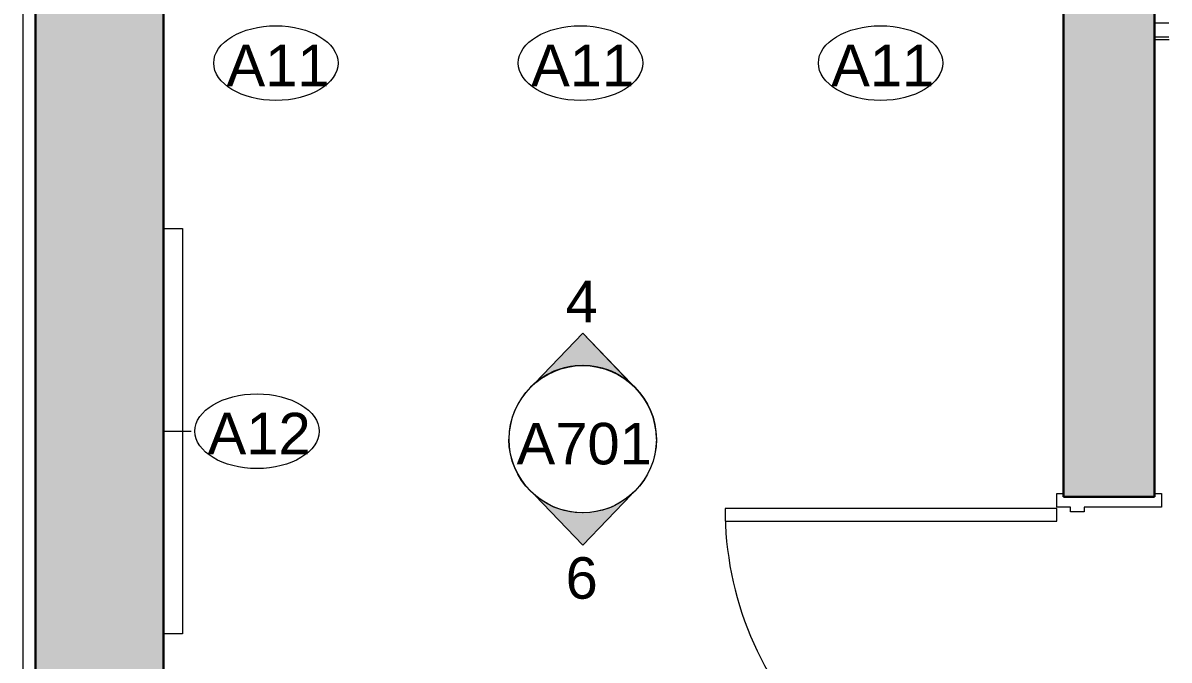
# Model space of a CAD drawing. Header units: inches. Extents: x 828 to 2906, y -227 to 506.
# Drawn here: x 1850.9 to 1975.3, y 337.7 to 406.8 of the extents above; entities that cross this region are included whole.
import ezdxf

# ---------------------------------------------------------------- set-up
doc = ezdxf.new("R2010")
doc.units = ezdxf.units.IN
doc.header["$MEASUREMENT"] = 0
for name, color, linetype, lineweight in [('A-DETL', 90, 'Continuous', 9), ('A-DOOR', 31, 'Continuous', 18), ('A-FLOR', 192, 'Continuous', 18), ('A-FLOR-HRAL', 11, 'Continuous', 9), ('A-WALL', 113, 'Continuous', 18), ('A-WALL-PATT', 111, 'Continuous', 18), ('G-ANNO-SYMB', 111, 'Continuous', 9), ('P-SANR-FIXT-IDEN', 2, 'Continuous', 9)]:
    doc.layers.add(name, color=color, linetype=linetype, lineweight=lineweight)
doc.styles.add('Arial', font='arial.ttf', dxfattribs={"height": 4.5})
doc.styles.add('Swis721 Lt BT', font='swissl.ttf', dxfattribs={"height": 4.5})

# ---------------------------------------------------------------- blocks, each defined once
blk = doc.blocks.new('Door - Single - Solid Door 36_ x 84_-7146200-FIRST FLOOR CONSTRUCTION - TOILETS AND SHOWERS 118')
at = {"layer": 'A-DOOR', "lineweight": 9}
for p, q in [((-15.63, 5.6), (-14.13, 5.6)), ((-15.63, 4.85), (-15.63, 5.6)), ((-14.13, 5.6), (-14.13, -2.78)), ((22.12, 5.6), (23.62, 5.6)), ((22.12, -2.78), (22.12, 5.6)), ((23.62, 5.6), (23.62, 4.85)), ((-14.13, -2.78), (-13.63, -2.78)), ((-13.63, -2.78), (-13.63, -4.28)), ((21.62, -2.78), (22.12, -2.78)), ((21.62, -4.28), (21.62, -2.78)), ((-14.13, -4.28), (-14.13, -5.78)), ((-13.63, -4.28), (-14.13, -4.28)), ((22.12, -4.28), (21.62, -4.28)), ((22.12, -5.78), (22.12, -4.28)), ((-15.63, -5.78), (-15.63, -5.03)), ((-14.13, -5.78), (-15.63, -5.78)), ((23.62, -5.78), (22.12, -5.78)), ((23.62, -5.03), (23.62, -5.78))]:
    blk.add_line(p, q, dxfattribs=at)
at = {"layer": 'A-DOOR'}
for p, q in [((-12.63, -5.78), (-14.01, -5.78)), ((-14.01, -5.78), (-14.01, -41.78)), ((-12.63, -41.78), (-12.63, -5.78)), ((-14.01, -41.78), (-12.63, -41.78))]:
    blk.add_line(p, q, dxfattribs=at)
at = {"layer": 'A-DOOR', "lineweight": 9}
blk.add_arc((-14.01, -5.78), 36, 270, 0.5, dxfattribs=at)
blk = doc.blocks.new('Top Rail Type - Top Rail_Internal_-7226036-FIRST FLOOR CONSTRUCTION - TOILETS AND SHOWERS 118')
at = {"layer": 'A-FLOR-HRAL'}
for p, q in [((-912.3, 406.79), (-913.87, 406.79)), ((-912.3, 405.29), (-913.87, 405.29))]:
    blk.add_line(p, q, dxfattribs=at)
blk = doc.blocks.new('Elevation - Filled Arrow 2-347888-FIRST FLOOR CONSTRUCTION - TOILETS AND SHOWERS 118')
at = {"layer": 'G-ANNO-SYMB'}
blk.add_circle((0, 0), 0.1664, dxfattribs=at)
blk = doc.blocks.new('Elevation - Filled Arrow-151867-FIRST FLOOR CONSTRUCTION - TOILETS AND SHOWERS 118')
at = {"layer": 'G-ANNO-SYMB'}
h = blk.add_hatch(color=256, dxfattribs=at)
edge = h.paths.add_edge_path(flags=0)
edge.add_line((0, 0.2393), (0.1103, 0.1247))
edge.add_arc((-0.0002, -0.0002), 0.1667, 48.498, 130.5571)
edge.add_line((-0.1085, 0.1265), (0, 0.2393))
for p, q in [((0, 0.2393), (-0.1085, 0.1265)), ((-0.1084, 0.1266), (0, 0.2393)), ((0, 0.2393), (-0.1084, 0.1266)), ((0, 0.2393), (0.11, 0.1249)), ((0.1103, 0.1247), (0, 0.2393))]:
    blk.add_line(p, q, dxfattribs=at)
blk.add_arc((-0.0002, -0.0002), 0.1667, 48.498, 130.5571, dxfattribs=at)
blk.add_ellipse((-0.0002, -0.0001), major_axis=(-0.1667, 0), ratio=0.999376, start_param=3.141593, end_param=6.283185, dxfattribs=at)
blk = doc.blocks.new('Plumbing Equipment Tag - Standard-3394155-FIRST FLOOR CONSTRUCTION - TOILETS AND SHOWERS 118')
at = {"layer": 'P-SANR-FIXT-IDEN'}
blk.add_ellipse((-0.0499, 0.0037), major_axis=(-0.1406, 0), ratio=0.600473, dxfattribs=at)

msp = doc.modelspace()

# ---------------------------------------------------------------- hatches: boundary and pattern name
at = {"layer": 'A-WALL-PATT'}
msp.add_hatch(color=10, dxfattribs=at).paths.add_polyline_path([(1852.31, 204.08), (1866.19, 204.08), (1866.19, 480.91), (1852.31, 480.91), (1852.31, 221.84)], flags=0)
at = {"layer": 'A-WALL-PATT', "lineweight": 9}
h = msp.add_hatch(color=7, dxfattribs=at)
h.paths.add_polyline_path([(1973.77, 218.36), (1973.77, 284.54), (1963.89, 284.54), (1963.89, 218.36)], flags=0)
h.paths.add_polyline_path([(1973.77, 316.54), (1973.77, 316.89), (1963.89, 316.89), (1963.89, 316.54)], flags=0)
h.paths.add_polyline_path([(1963.89, 355.39), (1973.77, 355.39), (1973.77, 467.04), (1963.89, 467.04), (1963.89, 381.71)], flags=0)

# ---------------------------------------------------------------- linework, layer by layer
at = {"layer": 'A-DETL'}
for p, q in [((1866.25, 384.53), (1868.25, 384.53)), ((1868.25, 384.53), (1868.25, 340.53)), ((1868.25, 340.53), (1866.19, 340.53))]:
    msp.add_line(p, q, dxfattribs=at)
at = {"layer": 'A-FLOR'}
for p, q in [((1850.94, 480.91), (1850.94, 204.08)), ((1973.77, 405.04), (1975.34, 405.04))]:
    msp.add_line(p, q, dxfattribs=at)
at = {"layer": 'A-WALL', "color": 8, "lineweight": 30}
for p, q in [((1852.31, 480.91), (1852.31, 204.08)), ((1866.19, 218.36), (1866.19, 467.04)), ((1963.89, 467.04), (1963.89, 355.39)), ((1973.77, 355.39), (1973.77, 467.04)), ((1963.89, 355.39), (1973.77, 355.39))]:
    msp.add_line(p, q, dxfattribs=at)
at = {"layer": 'P-SANR-FIXT-IDEN'}
msp.add_line((1866.25, 362.53), (1869.19, 362.53), dxfattribs=at)

# ---------------------------------------------------------------- block references
at = {"layer": 'A-DOOR', "rotation": 269.9999999999999}
msp.add_blockref('Door - Single - Solid Door 36_ x 84_-7146200-FIRST FLOOR CONSTRUCTION - TOILETS AND SHOWERS 118', (1968.92, 340.14), dxfattribs=at)
at = {"layer": 'A-FLOR-HRAL'}
msp.add_blockref('Top Rail Type - Top Rail_Internal_-7226036-FIRST FLOOR CONSTRUCTION - TOILETS AND SHOWERS 118', (2887.63, 0), dxfattribs=at)
at = {"layer": 'G-ANNO-SYMB', "xscale": 47.99999999999997, "yscale": 47.99999999999997, "zscale": 47.99999999999997}
for name in ['Elevation - Filled Arrow-151867-FIRST FLOOR CONSTRUCTION - TOILETS AND SHOWERS 118', 'Elevation - Filled Arrow 2-347888-FIRST FLOOR CONSTRUCTION - TOILETS AND SHOWERS 118']:
    msp.add_blockref(name, (1911.7, 361.66), dxfattribs=at)
at = {"layer": 'G-ANNO-SYMB', "extrusion": (0, 0, -1), "xscale": 47.99999999999997, "yscale": 47.99999999999997, "zscale": 47.99999999999997, "rotation": 180}
msp.add_blockref('Elevation - Filled Arrow-151867-FIRST FLOOR CONSTRUCTION - TOILETS AND SHOWERS 118', (-1911.7, 361.66), dxfattribs=at)
at = {"layer": 'P-SANR-FIXT-IDEN', "xscale": 47.99999999999997, "yscale": 47.99999999999997, "zscale": 47.99999999999997}
for p in [(1880.79, 402.29), (1913.85, 402.29), (1946.42, 402.29), (1878.74, 362.35)]:
    msp.add_blockref('Plumbing Equipment Tag - Standard-3394155-FIRST FLOOR CONSTRUCTION - TOILETS AND SHOWERS 118', p, dxfattribs=at)

# ---------------------------------------------------------------- texts
at = {"layer": 'G-ANNO-SYMB', "char_height": 4.5, "attachment_point": 1}
for s, insert, width, style in [('4', (1909.84, 378.85), 4.0905, 'Swis721 Lt BT'), ('A701', (1904.52, 363.43), 17.877, 'Arial'), ('6', (1909.84, 348.85), 4.0905, 'Swis721 Lt BT')]:
    msp.add_mtext(s, dxfattribs=dict(at, insert=insert, width=width, style=style))
at = {"layer": 'P-SANR-FIXT-IDEN', "char_height": 4.5, "width": 12.8775, "attachment_point": 1, "style": 'Swis721 Lt BT'}
for s, insert in [('A11', (1873.04, 404.46)), ('A11', (1906.1, 404.46)), ('A11', (1938.67, 404.46)), ('A12', (1870.99, 364.52))]:
    msp.add_mtext(s, dxfattribs=dict(at, insert=insert))

doc.saveas('drawing.dxf')
